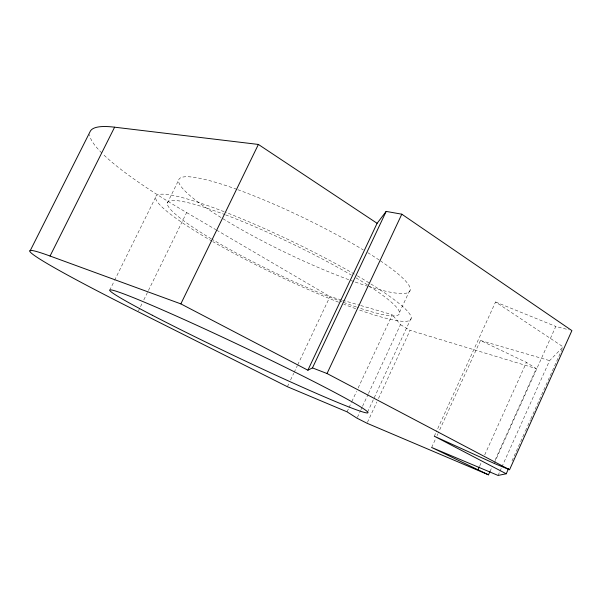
<?xml version="1.0" encoding="UTF-8"?>
<svg xmlns="http://www.w3.org/2000/svg" width="602" height="602" viewBox="0 0 602 602"><rect width="100%" height="100%" fill="white"/><g stroke="black" fill="none" stroke-linecap="round" stroke-linejoin="round"><path stroke-width="0.45" stroke-dasharray="3.01 2.26" d="M512.001 460.906L525.072 431.754M525.456 430.897L527.382 426.607M527.766 425.749L530.452 419.744M530.836 418.887L562.742 347.715M490.028 471.396L492.338 466.257M495.032 460.259L536.262 368.605L526.434 362.427L480.479 340.469L438.241 433.034M494.189 463.42L555.796 326.45L569.214 329.911M498.057 475.437L499.592 472.006M499.976 471.155L501.519 467.724M501.902 466.866L549.588 360.628L563.126 346.857L495.559 301.978L436.232 431.927M479.681 466.083L481.615 461.802M484.708 454.946L526.434 362.427M434.283 436.202L435.84 432.785M431.657 447.474L435.532 438.978M437.082 435.585L437.857 433.884M367.559 412.114L411.324 317.758M367.423 422.401L376.897 401.948M378.477 398.539L410.075 330.355L536.262 368.605M347.045 411.836L348.633 408.434M349.025 407.577L351.41 402.467M351.801 401.617L356.565 391.398M358.152 387.989L392.271 314.733L360.681 305.515M399.495 312.438L410.323 289.156M357.415 417.344L360.575 410.541M360.967 409.691L362.156 407.14M362.547 406.29L368.078 394.378M368.477 393.527L400.481 324.628L392.271 314.733M287.387 386.717L288.983 383.346M290.57 379.975L293.761 373.232M294.152 372.39L297.343 365.647M297.742 364.804L329.986 296.56L341.725 299.984M138.452 310.85L140.1 307.487M140.514 306.651L142.162 303.288M143.81 299.931L186.62 212.559A227.473 35.149 25.7 0 1 102.483 153.66M167.288 203.198L178.591 180.231M109.632 290.382L114.177 281.172M114.591 280.329L155.527 197.418M342.628 300.248L359.778 305.252M480.479 340.469L549.588 360.628M495.559 301.978L555.796 326.45M186.62 212.559L215.779 229.64M216.592 230.114L329.986 296.56M400.481 324.628L410.075 330.355M101.858 153.043A227.473 35.149 25.7 0 1 89.638 134.532M357.385 275.844A141.636 18.511 25.7 0 1 359.356 309.992M355.692 308.683A141.636 18.511 25.7 0 1 343.81 304.251M338.587 302.212A141.636 18.511 25.7 0 1 212.927 241.688M212.062 241.191A141.636 18.511 25.7 0 1 226.472 212.611M228.376 213.356A141.636 18.511 25.7 0 1 356.58 275.377M369.455 286.213A128.587 16.781 25.7 0 1 357.249 307.283M356.346 306.975A128.587 16.781 25.7 0 1 342.937 302.166M342.087 301.843A128.587 16.781 25.7 0 1 212.137 239.325M211.317 238.836A128.587 16.781 25.7 0 1 224.674 214.523M225.584 214.869A128.587 16.781 25.7 0 1 351.35 275.099M355.902 277.8A128.587 16.781 25.7 0 1 368.657 285.702M380.344 260.801A128.309 19.573 25.7 0 1 369.026 286.635M368.123 286.349A128.309 19.573 25.7 0 1 354.518 281.789M353.675 281.488A128.309 19.573 25.7 0 1 194.326 199.157A128.309 19.573 25.7 0 1 236.91 189.367M237.82 189.698A128.309 19.573 25.7 0 1 363.232 249.898M367.739 252.659A128.309 19.573 25.7 0 1 379.546 260.267"/><path stroke-width="0.9" d="M490.028 471.396L488.485 474.82L431.657 447.474L498.057 475.437L506.237 473.774L508.547 468.627M506.237 473.774L434.283 436.202L494.189 463.42L509.555 469.733L571.9 330.603L401.805 214.192L386.175 211.407L377.108 223.304L307.878 370.207L180.848 303.882L50.056 256.031L114.606 127.188L258.386 144.442L377.108 223.304M478.138 469.507L479.297 466.941M307.878 370.207L312.468 367.912L327.029 373.518L401.805 214.192M312.468 367.912L386.175 211.407M180.848 303.882L258.386 144.442M30.1 250.906L90.247 131.349A227.473 35.149 25.7 0 1 114.606 127.188M488.485 474.82L367.024 423.251L357.016 418.194L347.045 411.836L287.387 386.717L138.046 311.693A230.069 9.64 25.4 0 1 50.056 256.031M327.029 373.518L509.555 469.733M152.306 315.252A142.9 5.915 25.4 0 0 364.917 412.558A142.9 5.915 25.4 0 0 198.69 326.149A142.9 5.915 25.4 0 0 152.306 315.252"/></g></svg>
